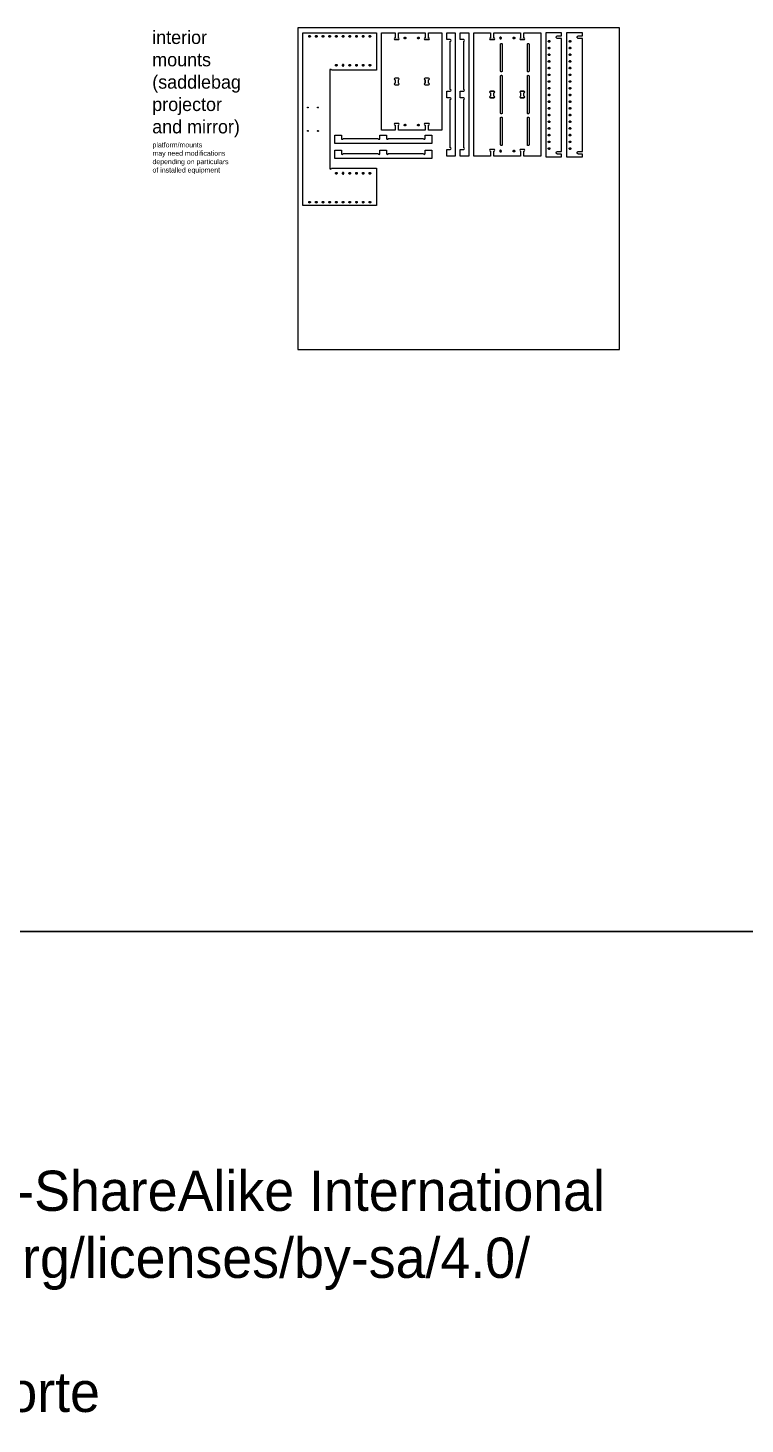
# Model space of a CAD drawing. Header units: inches. Extents: x -747 to 373, y -841 to -415.
# Drawn here: x -522.5 to -415.4, y -840.6 to -632.3 of the extents above; entities that cross this region are included whole.
import ezdxf

# ---------------------------------------------------------------- set-up
doc = ezdxf.new("R2010")
doc.units = ezdxf.units.IN
doc.header["$MEASUREMENT"] = 0
for name, color, linetype in [('T_ANNO', 6, 'Continuous'), ('T_CUT_HOLE_1_4_INCH', 3, 'Continuous'), ('T_CUT_HOLE_1_8_INCH', 1, 'Continuous'), ('T_CUT_THRU', 7, 'Continuous')]:
    doc.layers.add(name, color=color, linetype=linetype)

msp = doc.modelspace()

# ---------------------------------------------------------------- linework, layer by layer
for points in [[(-442.8, -651.56), (-442.8, -651.13), (-443.42, -651.13), (-443.47, -651.12), (-443.51, -651.1), (-443.55, -651.07), (-443.58, -651.03), (-443.6, -650.99), (-443.61, -650.94), (-443.6, -650.89), (-443.58, -650.84), (-443.55, -650.81), (-443.52, -650.78), (-443.47, -650.76), (-443.42, -650.75), (-442.8, -650.75), (-442.8, -633.87), (-443.42, -633.87), (-443.44, -633.88), (-443.48, -633.87), (-443.53, -633.84), (-443.56, -633.81), (-443.59, -633.77), (-443.61, -633.72), (-443.61, -633.67), (-443.6, -633.63), (-443.58, -633.58), (-443.54, -633.55), (-443.5, -633.52), (-443.46, -633.5), (-443.42, -633.5), (-442.8, -633.5), (-442.8, -633.06), (-445.17, -633.06), (-445.17, -651.56)], [(-439.67, -651.56), (-439.67, -651.13), (-440.3, -651.13), (-440.34, -651.12), (-440.39, -651.1), (-440.43, -651.07), (-440.46, -651.03), (-440.48, -650.99), (-440.48, -650.94), (-440.48, -650.89), (-440.46, -650.84), (-440.43, -650.81), (-440.39, -650.78), (-440.35, -650.76), (-440.3, -650.75), (-439.67, -650.75), (-439.67, -633.87), (-440.3, -633.87), (-440.31, -633.88), (-440.36, -633.87), (-440.4, -633.84), (-440.44, -633.81), (-440.47, -633.77), (-440.48, -633.72), (-440.48, -633.67), (-440.47, -633.63), (-440.45, -633.58), (-440.42, -633.55), (-440.38, -633.52), (-440.33, -633.5), (-440.3, -633.5), (-439.67, -633.5), (-439.67, -633.06), (-442.05, -633.06), (-442.05, -651.56)]]:
    msp.add_lwpolyline(points, close=True)
at = {"layer": 'T_ANNO'}
for p, q in [((-666.26, -767.12), (252.7, -767.12)), ((372.7, -767.12), (-666.26, -767.12))]:
    msp.add_line(p, q, dxfattribs=at)
msp.add_lwpolyline([(-482.17, -680.31), (-434.17, -680.31), (-434.17, -632.31), (-482.17, -632.31)], close=True, dxfattribs=at)
at = {"layer": 'T_CUT_HOLE_1_4_INCH'}
for points in [[(-480.39, -633.68), (-480.42, -633.69), (-480.45, -633.68), (-480.48, -633.67), (-480.51, -633.65), (-480.53, -633.63), (-480.54, -633.6), (-480.55, -633.56), (-480.54, -633.53), (-480.53, -633.5), (-480.51, -633.48), (-480.48, -633.46), (-480.45, -633.44), (-480.42, -633.44), (-480.39, -633.44), (-480.36, -633.46), (-480.33, -633.48), (-480.31, -633.5), (-480.3, -633.53), (-480.3, -633.56), (-480.3, -633.6), (-480.31, -633.63), (-480.33, -633.65), (-480.36, -633.67)], [(-479.33, -633.65), (-479.36, -633.67), (-479.39, -633.68), (-479.42, -633.69), (-479.45, -633.68), (-479.48, -633.67), (-479.51, -633.65), (-479.53, -633.63), (-479.54, -633.6), (-479.55, -633.56), (-479.54, -633.53), (-479.53, -633.5), (-479.51, -633.48), (-479.48, -633.46), (-479.45, -633.44), (-479.42, -633.44), (-479.39, -633.44), (-479.36, -633.46), (-479.33, -633.47), (-479.31, -633.5), (-479.3, -633.53), (-479.3, -633.56), (-479.3, -633.6), (-479.31, -633.63)], [(-478.3, -633.53), (-478.3, -633.56), (-478.3, -633.6), (-478.31, -633.63), (-478.33, -633.65), (-478.36, -633.67), (-478.39, -633.68), (-478.42, -633.69), (-478.45, -633.68), (-478.48, -633.67), (-478.51, -633.65), (-478.53, -633.63), (-478.54, -633.6), (-478.55, -633.56), (-478.54, -633.53), (-478.53, -633.5), (-478.51, -633.48), (-478.48, -633.46), (-478.45, -633.44), (-478.42, -633.44), (-478.39, -633.44), (-478.36, -633.46), (-478.33, -633.47), (-478.31, -633.5)], [(-477.3, -633.56), (-477.3, -633.6), (-477.31, -633.63), (-477.33, -633.65), (-477.36, -633.67), (-477.39, -633.68), (-477.42, -633.69), (-477.45, -633.68), (-477.48, -633.67), (-477.51, -633.65), (-477.53, -633.63), (-477.54, -633.6), (-477.55, -633.56), (-477.54, -633.53), (-477.53, -633.5), (-477.51, -633.48), (-477.48, -633.46), (-477.45, -633.44), (-477.42, -633.44), (-477.39, -633.44), (-477.36, -633.46), (-477.33, -633.48), (-477.31, -633.5), (-477.3, -633.53)], [(-476.55, -633.56), (-476.54, -633.53), (-476.53, -633.5), (-476.51, -633.48), (-476.48, -633.46), (-476.45, -633.44), (-476.42, -633.44), (-476.39, -633.44), (-476.36, -633.46), (-476.33, -633.48), (-476.31, -633.5), (-476.3, -633.53), (-476.3, -633.56), (-476.3, -633.6), (-476.31, -633.63), (-476.33, -633.65), (-476.36, -633.67), (-476.39, -633.68), (-476.42, -633.69), (-476.45, -633.68), (-476.48, -633.67), (-476.51, -633.65), (-476.53, -633.63), (-476.54, -633.6)], [(-475.45, -633.68), (-475.48, -633.67), (-475.51, -633.65), (-475.53, -633.63), (-475.54, -633.6), (-475.55, -633.56), (-475.54, -633.53), (-475.53, -633.5), (-475.51, -633.48), (-475.48, -633.46), (-475.45, -633.44), (-475.42, -633.44), (-475.39, -633.44), (-475.36, -633.46), (-475.33, -633.48), (-475.31, -633.5), (-475.3, -633.53), (-475.3, -633.56), (-475.3, -633.6), (-475.31, -633.63), (-475.33, -633.65), (-475.36, -633.67), (-475.39, -633.68), (-475.42, -633.69)], [(-474.3, -633.6), (-474.31, -633.63), (-474.33, -633.65), (-474.36, -633.67), (-474.39, -633.68), (-474.42, -633.69), (-474.45, -633.68), (-474.48, -633.67), (-474.51, -633.65), (-474.53, -633.63), (-474.54, -633.6), (-474.55, -633.56), (-474.54, -633.53), (-474.53, -633.5), (-474.51, -633.48), (-474.48, -633.46), (-474.45, -633.44), (-474.42, -633.44), (-474.39, -633.44), (-474.36, -633.46), (-474.33, -633.48), (-474.31, -633.5), (-474.3, -633.53), (-474.3, -633.56)], [(-473.42, -633.44), (-473.39, -633.44), (-473.36, -633.46), (-473.33, -633.48), (-473.31, -633.5), (-473.3, -633.53), (-473.3, -633.56), (-473.3, -633.6), (-473.31, -633.63), (-473.33, -633.65), (-473.36, -633.67), (-473.39, -633.68), (-473.42, -633.69), (-473.45, -633.68), (-473.48, -633.67), (-473.51, -633.65), (-473.53, -633.63), (-473.54, -633.6), (-473.55, -633.56), (-473.54, -633.53), (-473.53, -633.5), (-473.51, -633.48), (-473.48, -633.46), (-473.45, -633.44)], [(-472.42, -633.44), (-472.39, -633.44), (-472.36, -633.46), (-472.33, -633.48), (-472.31, -633.5), (-472.3, -633.53), (-472.3, -633.56), (-472.3, -633.6), (-472.31, -633.63), (-472.33, -633.65), (-472.36, -633.67), (-472.39, -633.68), (-472.42, -633.69), (-472.45, -633.68), (-472.48, -633.67), (-472.51, -633.65), (-472.53, -633.63), (-472.54, -633.6), (-472.55, -633.56), (-472.54, -633.53), (-472.53, -633.5), (-472.51, -633.48), (-472.48, -633.46), (-472.45, -633.44)], [(-471.33, -633.65), (-471.36, -633.67), (-471.39, -633.68), (-471.42, -633.69), (-471.45, -633.68), (-471.48, -633.67), (-471.51, -633.65), (-471.53, -633.63), (-471.54, -633.6), (-471.55, -633.56), (-471.54, -633.53), (-471.53, -633.5), (-471.51, -633.48), (-471.48, -633.46), (-471.45, -633.44), (-471.42, -633.44), (-471.39, -633.44), (-471.36, -633.46), (-471.33, -633.48), (-471.31, -633.5), (-471.3, -633.53), (-471.3, -633.56), (-471.3, -633.6), (-471.31, -633.63)], [(-466.11, -633.92), (-466.14, -633.93), (-466.17, -633.94), (-466.2, -633.93), (-466.23, -633.92), (-466.26, -633.9), (-466.28, -633.87), (-466.29, -633.84), (-466.3, -633.81), (-466.29, -633.78), (-466.28, -633.75), (-466.26, -633.72), (-466.23, -633.7), (-466.2, -633.69), (-466.17, -633.69), (-466.14, -633.69), (-466.11, -633.71), (-466.08, -633.73), (-466.06, -633.75), (-466.05, -633.78), (-466.05, -633.81), (-466.05, -633.85), (-466.06, -633.88), (-466.08, -633.9)], [(-464.14, -633.94), (-464.18, -633.94), (-464.21, -633.93), (-464.24, -633.92), (-464.26, -633.9), (-464.28, -633.87), (-464.29, -633.84), (-464.3, -633.81), (-464.29, -633.78), (-464.28, -633.75), (-464.26, -633.72), (-464.23, -633.7), (-464.2, -633.69), (-464.17, -633.69), (-464.13, -633.69), (-464.1, -633.71), (-464.08, -633.73), (-464.06, -633.76), (-464.05, -633.79), (-464.05, -633.82), (-464.05, -633.85), (-464.07, -633.88), (-464.09, -633.91), (-464.11, -633.92)], [(-451.84, -633.72), (-451.86, -633.7), (-451.9, -633.69), (-451.93, -633.69), (-451.96, -633.69), (-451.99, -633.71), (-452.01, -633.73), (-452.03, -633.76), (-452.04, -633.79), (-452.05, -633.82), (-452.04, -633.85), (-452.03, -633.88), (-452, -633.91), (-451.98, -633.93), (-451.95, -633.94), (-451.91, -633.94), (-451.88, -633.93), (-451.85, -633.92), (-451.83, -633.9), (-451.81, -633.87), (-451.8, -633.84), (-451.8, -633.81), (-451.8, -633.77), (-451.82, -633.75)], [(-449.95, -633.69), (-449.92, -633.69), (-449.89, -633.69), (-449.86, -633.71), (-449.83, -633.73), (-449.81, -633.75), (-449.8, -633.78), (-449.8, -633.81), (-449.8, -633.85), (-449.81, -633.88), (-449.83, -633.9), (-449.86, -633.92), (-449.89, -633.93), (-449.92, -633.94), (-449.95, -633.93), (-449.98, -633.92), (-450.01, -633.9), (-450.03, -633.88), (-450.04, -633.85), (-450.05, -633.81), (-450.04, -633.78), (-450.03, -633.75), (-450.01, -633.73), (-449.98, -633.71)], [(-444.79, -634.28), (-444.78, -634.25), (-444.76, -634.23), (-444.73, -634.21), (-444.7, -634.19), (-444.67, -634.19), (-444.64, -634.19), (-444.61, -634.21), (-444.58, -634.23), (-444.56, -634.25), (-444.55, -634.28), (-444.55, -634.31), (-444.55, -634.35), (-444.56, -634.38), (-444.58, -634.4), (-444.61, -634.42), (-444.64, -634.43), (-444.67, -634.44), (-444.7, -634.43), (-444.73, -634.42), (-444.76, -634.4), (-444.78, -634.38), (-444.79, -634.35), (-444.8, -634.31)], [(-444.8, -635.31), (-444.79, -635.28), (-444.78, -635.25), (-444.76, -635.23), (-444.73, -635.21), (-444.7, -635.19), (-444.67, -635.19), (-444.64, -635.19), (-444.61, -635.21), (-444.58, -635.23), (-444.56, -635.25), (-444.55, -635.28), (-444.55, -635.31), (-444.55, -635.35), (-444.56, -635.38), (-444.58, -635.4), (-444.61, -635.42), (-444.64, -635.43), (-444.67, -635.44), (-444.7, -635.43), (-444.73, -635.42), (-444.76, -635.4), (-444.78, -635.38), (-444.79, -635.35)], [(-441.67, -634.28), (-441.65, -634.25), (-441.63, -634.23), (-441.61, -634.21), (-441.58, -634.19), (-441.55, -634.19), (-441.51, -634.19), (-441.48, -634.21), (-441.46, -634.23), (-441.44, -634.25), (-441.43, -634.28), (-441.42, -634.31), (-441.43, -634.35), (-441.44, -634.38), (-441.46, -634.4), (-441.48, -634.42), (-441.51, -634.43), (-441.55, -634.44), (-441.58, -634.43), (-441.61, -634.42), (-441.63, -634.4), (-441.65, -634.38), (-441.67, -634.35), (-441.67, -634.31)], [(-441.67, -635.31), (-441.67, -635.28), (-441.65, -635.25), (-441.63, -635.23), (-441.61, -635.21), (-441.58, -635.19), (-441.55, -635.19), (-441.51, -635.19), (-441.48, -635.21), (-441.46, -635.23), (-441.44, -635.25), (-441.43, -635.28), (-441.42, -635.31), (-441.43, -635.35), (-441.44, -635.38), (-441.46, -635.4), (-441.48, -635.42), (-441.51, -635.43), (-441.55, -635.44), (-441.58, -635.43), (-441.61, -635.42), (-441.63, -635.4), (-441.65, -635.38), (-441.67, -635.35)], [(-444.55, -636.35), (-444.56, -636.38), (-444.58, -636.4), (-444.61, -636.42), (-444.64, -636.43), (-444.67, -636.44), (-444.7, -636.43), (-444.73, -636.42), (-444.76, -636.4), (-444.78, -636.38), (-444.79, -636.35), (-444.8, -636.31), (-444.79, -636.28), (-444.78, -636.25), (-444.76, -636.23), (-444.73, -636.21), (-444.7, -636.19), (-444.67, -636.19), (-444.64, -636.19), (-444.61, -636.21), (-444.58, -636.23), (-444.56, -636.25), (-444.55, -636.28), (-444.55, -636.31)], [(-444.58, -637.4), (-444.61, -637.42), (-444.64, -637.43), (-444.67, -637.44), (-444.7, -637.43), (-444.73, -637.42), (-444.76, -637.4), (-444.78, -637.38), (-444.79, -637.35), (-444.8, -637.31), (-444.79, -637.28), (-444.78, -637.25), (-444.76, -637.23), (-444.73, -637.21), (-444.7, -637.19), (-444.67, -637.19), (-444.64, -637.19), (-444.61, -637.21), (-444.58, -637.23), (-444.56, -637.25), (-444.55, -637.28), (-444.55, -637.31), (-444.55, -637.35), (-444.56, -637.38)], [(-441.43, -636.35), (-441.44, -636.38), (-441.46, -636.4), (-441.48, -636.42), (-441.51, -636.43), (-441.55, -636.44), (-441.58, -636.43), (-441.61, -636.42), (-441.63, -636.4), (-441.65, -636.38), (-441.67, -636.35), (-441.67, -636.31), (-441.67, -636.28), (-441.65, -636.25), (-441.63, -636.23), (-441.61, -636.21), (-441.58, -636.19), (-441.55, -636.19), (-441.51, -636.19), (-441.48, -636.21), (-441.46, -636.23), (-441.44, -636.25), (-441.43, -636.28), (-441.42, -636.31)], [(-441.46, -637.4), (-441.48, -637.42), (-441.51, -637.43), (-441.55, -637.44), (-441.58, -637.43), (-441.61, -637.42), (-441.63, -637.4), (-441.65, -637.38), (-441.67, -637.35), (-441.67, -637.31), (-441.67, -637.28), (-441.65, -637.25), (-441.63, -637.23), (-441.61, -637.21), (-441.58, -637.19), (-441.55, -637.19), (-441.51, -637.19), (-441.48, -637.21), (-441.46, -637.23), (-441.44, -637.25), (-441.43, -637.28), (-441.42, -637.31), (-441.43, -637.35), (-441.44, -637.38)], [(-476.41, -638), (-476.45, -638), (-476.48, -637.99), (-476.5, -637.97), (-476.53, -637.95), (-476.54, -637.92), (-476.55, -637.88), (-476.54, -637.85), (-476.53, -637.82), (-476.51, -637.79), (-476.49, -637.77), (-476.46, -637.76), (-476.43, -637.75), (-476.4, -637.75), (-476.37, -637.76), (-476.34, -637.78), (-476.32, -637.81), (-476.3, -637.84), (-476.3, -637.87), (-476.3, -637.9), (-476.31, -637.93), (-476.33, -637.96), (-476.35, -637.98), (-476.38, -637.99)], [(-475.34, -637.78), (-475.37, -637.76), (-475.4, -637.75), (-475.43, -637.75), (-475.46, -637.76), (-475.49, -637.77), (-475.51, -637.79), (-475.53, -637.82), (-475.54, -637.85), (-475.55, -637.88), (-475.54, -637.92), (-475.53, -637.95), (-475.5, -637.97), (-475.48, -637.99), (-475.45, -638), (-475.41, -638), (-475.38, -637.99), (-475.35, -637.98), (-475.33, -637.96), (-475.31, -637.93), (-475.3, -637.9), (-475.3, -637.87), (-475.3, -637.84), (-475.32, -637.81)], [(-474.31, -637.93), (-474.33, -637.96), (-474.35, -637.98), (-474.38, -637.99), (-474.41, -638), (-474.45, -638), (-474.48, -637.99), (-474.5, -637.97), (-474.53, -637.95), (-474.54, -637.92), (-474.55, -637.88), (-474.54, -637.85), (-474.53, -637.82), (-474.51, -637.79), (-474.49, -637.77), (-474.46, -637.76), (-474.43, -637.75), (-474.4, -637.75), (-474.37, -637.76), (-474.34, -637.78), (-474.32, -637.81), (-474.3, -637.84), (-474.3, -637.87), (-474.3, -637.9)], [(-473.3, -637.91), (-473.31, -637.94), (-473.33, -637.96), (-473.36, -637.98), (-473.39, -638), (-473.42, -638), (-473.45, -638), (-473.48, -637.99), (-473.51, -637.97), (-473.53, -637.94), (-473.54, -637.91), (-473.55, -637.88), (-473.54, -637.85), (-473.53, -637.82), (-473.51, -637.79), (-473.49, -637.77), (-473.46, -637.76), (-473.42, -637.75), (-473.39, -637.75), (-473.36, -637.77), (-473.33, -637.79), (-473.31, -637.81), (-473.3, -637.84), (-473.3, -637.87)], [(-472.53, -637.94), (-472.54, -637.91), (-472.55, -637.88), (-472.54, -637.85), (-472.53, -637.82), (-472.51, -637.79), (-472.49, -637.77), (-472.46, -637.76), (-472.42, -637.75), (-472.39, -637.75), (-472.36, -637.77), (-472.33, -637.79), (-472.31, -637.81), (-472.3, -637.84), (-472.3, -637.87), (-472.3, -637.91), (-472.31, -637.94), (-472.33, -637.96), (-472.36, -637.98), (-472.39, -638), (-472.42, -638), (-472.45, -638), (-472.48, -637.99), (-472.51, -637.97)], [(-471.49, -637.77), (-471.46, -637.76), (-471.42, -637.75), (-471.39, -637.75), (-471.36, -637.77), (-471.33, -637.79), (-471.31, -637.81), (-471.3, -637.84), (-471.3, -637.87), (-471.3, -637.91), (-471.31, -637.94), (-471.33, -637.96), (-471.36, -637.98), (-471.39, -638), (-471.42, -638), (-471.45, -638), (-471.48, -637.99), (-471.51, -637.97), (-471.53, -637.94), (-471.54, -637.91), (-471.55, -637.88), (-471.54, -637.85), (-471.53, -637.82), (-471.51, -637.79)], [(-444.7, -638.43), (-444.73, -638.42), (-444.76, -638.4), (-444.78, -638.38), (-444.79, -638.35), (-444.8, -638.31), (-444.79, -638.28), (-444.78, -638.25), (-444.76, -638.23), (-444.73, -638.21), (-444.7, -638.19), (-444.67, -638.19), (-444.64, -638.19), (-444.61, -638.21), (-444.58, -638.23), (-444.56, -638.25), (-444.55, -638.28), (-444.55, -638.31), (-444.55, -638.35), (-444.56, -638.38), (-444.58, -638.4), (-444.61, -638.42), (-444.64, -638.43), (-444.67, -638.44)], [(-444.56, -639.38), (-444.58, -639.4), (-444.61, -639.42), (-444.64, -639.43), (-444.67, -639.44), (-444.7, -639.43), (-444.73, -639.42), (-444.76, -639.4), (-444.78, -639.38), (-444.79, -639.35), (-444.8, -639.31), (-444.79, -639.28), (-444.78, -639.25), (-444.76, -639.23), (-444.73, -639.21), (-444.7, -639.19), (-444.67, -639.19), (-444.64, -639.19), (-444.61, -639.21), (-444.58, -639.23), (-444.56, -639.25), (-444.55, -639.28), (-444.55, -639.31), (-444.55, -639.35)], [(-441.58, -638.43), (-441.61, -638.42), (-441.63, -638.4), (-441.65, -638.38), (-441.67, -638.35), (-441.67, -638.31), (-441.67, -638.28), (-441.65, -638.25), (-441.63, -638.23), (-441.61, -638.21), (-441.58, -638.19), (-441.55, -638.19), (-441.51, -638.19), (-441.48, -638.21), (-441.46, -638.23), (-441.44, -638.25), (-441.43, -638.28), (-441.42, -638.31), (-441.43, -638.35), (-441.44, -638.38), (-441.46, -638.4), (-441.48, -638.42), (-441.51, -638.43), (-441.55, -638.44)], [(-441.44, -639.38), (-441.46, -639.4), (-441.48, -639.42), (-441.51, -639.43), (-441.55, -639.44), (-441.58, -639.43), (-441.61, -639.42), (-441.63, -639.4), (-441.65, -639.38), (-441.67, -639.35), (-441.67, -639.31), (-441.67, -639.28), (-441.65, -639.25), (-441.63, -639.23), (-441.61, -639.21), (-441.58, -639.19), (-441.55, -639.19), (-441.51, -639.19), (-441.48, -639.21), (-441.46, -639.23), (-441.44, -639.25), (-441.43, -639.28), (-441.42, -639.31), (-441.43, -639.35)], [(-444.67, -640.19), (-444.64, -640.19), (-444.61, -640.21), (-444.58, -640.23), (-444.56, -640.25), (-444.55, -640.28), (-444.55, -640.31), (-444.55, -640.35), (-444.56, -640.38), (-444.58, -640.4), (-444.61, -640.42), (-444.64, -640.43), (-444.67, -640.44), (-444.7, -640.43), (-444.73, -640.42), (-444.76, -640.4), (-444.78, -640.38), (-444.79, -640.35), (-444.8, -640.31), (-444.79, -640.28), (-444.78, -640.25), (-444.76, -640.23), (-444.73, -640.21), (-444.7, -640.19)], [(-444.67, -641.19), (-444.64, -641.19), (-444.61, -641.21), (-444.58, -641.23), (-444.56, -641.25), (-444.55, -641.28), (-444.55, -641.31), (-444.55, -641.35), (-444.56, -641.38), (-444.58, -641.4), (-444.61, -641.42), (-444.64, -641.43), (-444.67, -641.44), (-444.7, -641.43), (-444.73, -641.42), (-444.76, -641.4), (-444.78, -641.38), (-444.79, -641.35), (-444.8, -641.31), (-444.79, -641.28), (-444.78, -641.25), (-444.76, -641.23), (-444.73, -641.21), (-444.7, -641.19)], [(-441.55, -640.19), (-441.51, -640.19), (-441.48, -640.21), (-441.46, -640.23), (-441.44, -640.25), (-441.43, -640.28), (-441.42, -640.31), (-441.43, -640.35), (-441.44, -640.38), (-441.46, -640.4), (-441.48, -640.42), (-441.51, -640.43), (-441.55, -640.44), (-441.58, -640.43), (-441.61, -640.42), (-441.63, -640.4), (-441.65, -640.38), (-441.67, -640.35), (-441.67, -640.31), (-441.67, -640.28), (-441.65, -640.25), (-441.63, -640.23), (-441.61, -640.21), (-441.58, -640.19)], [(-441.55, -641.19), (-441.51, -641.19), (-441.48, -641.21), (-441.46, -641.23), (-441.44, -641.25), (-441.43, -641.28), (-441.42, -641.31), (-441.43, -641.35), (-441.44, -641.38), (-441.46, -641.4), (-441.48, -641.42), (-441.51, -641.43), (-441.55, -641.44), (-441.58, -641.43), (-441.61, -641.42), (-441.63, -641.4), (-441.65, -641.38), (-441.67, -641.35), (-441.67, -641.31), (-441.67, -641.28), (-441.65, -641.25), (-441.63, -641.23), (-441.61, -641.21), (-441.58, -641.19)], [(-444.76, -642.4), (-444.78, -642.38), (-444.79, -642.35), (-444.8, -642.31), (-444.79, -642.28), (-444.78, -642.25), (-444.76, -642.23), (-444.73, -642.21), (-444.7, -642.19), (-444.67, -642.19), (-444.64, -642.19), (-444.61, -642.21), (-444.58, -642.23), (-444.56, -642.25), (-444.55, -642.28), (-444.55, -642.31), (-444.55, -642.35), (-444.56, -642.38), (-444.58, -642.4), (-444.61, -642.42), (-444.64, -642.43), (-444.67, -642.44), (-444.7, -642.43), (-444.73, -642.42)], [(-444.55, -643.28), (-444.55, -643.31), (-444.55, -643.35), (-444.56, -643.38), (-444.58, -643.4), (-444.61, -643.42), (-444.64, -643.43), (-444.67, -643.44), (-444.7, -643.43), (-444.73, -643.42), (-444.76, -643.4), (-444.78, -643.38), (-444.79, -643.35), (-444.8, -643.31), (-444.79, -643.28), (-444.78, -643.25), (-444.76, -643.23), (-444.73, -643.21), (-444.7, -643.19), (-444.67, -643.19), (-444.64, -643.19), (-444.61, -643.21), (-444.58, -643.23), (-444.56, -643.25)], [(-441.63, -642.4), (-441.65, -642.38), (-441.67, -642.35), (-441.67, -642.31), (-441.67, -642.28), (-441.65, -642.25), (-441.63, -642.23), (-441.61, -642.21), (-441.58, -642.19), (-441.55, -642.19), (-441.51, -642.19), (-441.48, -642.21), (-441.46, -642.23), (-441.44, -642.25), (-441.43, -642.28), (-441.42, -642.31), (-441.43, -642.35), (-441.44, -642.38), (-441.46, -642.4), (-441.48, -642.42), (-441.51, -642.43), (-441.55, -642.44), (-441.58, -642.43), (-441.61, -642.42)], [(-441.43, -643.28), (-441.42, -643.31), (-441.43, -643.35), (-441.44, -643.38), (-441.46, -643.4), (-441.48, -643.42), (-441.51, -643.43), (-441.55, -643.44), (-441.58, -643.43), (-441.61, -643.42), (-441.63, -643.4), (-441.65, -643.38), (-441.67, -643.35), (-441.67, -643.31), (-441.67, -643.28), (-441.65, -643.25), (-441.63, -643.23), (-441.61, -643.21), (-441.58, -643.19), (-441.55, -643.19), (-441.51, -643.19), (-441.48, -643.21), (-441.46, -643.23), (-441.44, -643.25)], [(-444.56, -644.38), (-444.58, -644.4), (-444.61, -644.42), (-444.64, -644.43), (-444.67, -644.44), (-444.7, -644.43), (-444.73, -644.42), (-444.76, -644.4), (-444.78, -644.38), (-444.79, -644.35), (-444.8, -644.31), (-444.79, -644.28), (-444.78, -644.25), (-444.76, -644.23), (-444.73, -644.21), (-444.7, -644.19), (-444.67, -644.19), (-444.64, -644.19), (-444.61, -644.21), (-444.58, -644.23), (-444.56, -644.25), (-444.55, -644.28), (-444.55, -644.31), (-444.55, -644.35)], [(-444.61, -645.21), (-444.58, -645.23), (-444.56, -645.25), (-444.55, -645.28), (-444.55, -645.31), (-444.55, -645.35), (-444.56, -645.38), (-444.58, -645.4), (-444.61, -645.42), (-444.64, -645.43), (-444.67, -645.44), (-444.7, -645.43), (-444.73, -645.42), (-444.76, -645.4), (-444.78, -645.38), (-444.79, -645.35), (-444.8, -645.31), (-444.79, -645.28), (-444.78, -645.25), (-444.76, -645.23), (-444.73, -645.21), (-444.7, -645.19), (-444.67, -645.19), (-444.64, -645.19)], [(-441.44, -644.38), (-441.46, -644.4), (-441.48, -644.42), (-441.51, -644.43), (-441.55, -644.44), (-441.58, -644.43), (-441.61, -644.42), (-441.63, -644.4), (-441.65, -644.38), (-441.67, -644.35), (-441.67, -644.31), (-441.67, -644.28), (-441.65, -644.25), (-441.63, -644.23), (-441.61, -644.21), (-441.58, -644.19), (-441.55, -644.19), (-441.51, -644.19), (-441.48, -644.21), (-441.46, -644.23), (-441.44, -644.25), (-441.43, -644.28), (-441.42, -644.31), (-441.43, -644.35)], [(-441.48, -645.21), (-441.46, -645.23), (-441.44, -645.25), (-441.43, -645.28), (-441.42, -645.31), (-441.43, -645.35), (-441.44, -645.38), (-441.46, -645.4), (-441.48, -645.42), (-441.51, -645.43), (-441.55, -645.44), (-441.58, -645.43), (-441.61, -645.42), (-441.63, -645.4), (-441.65, -645.38), (-441.67, -645.35), (-441.67, -645.31), (-441.67, -645.28), (-441.65, -645.25), (-441.63, -645.23), (-441.61, -645.21), (-441.58, -645.19), (-441.55, -645.19), (-441.51, -645.19)], [(-466.13, -646.93), (-466.16, -646.94), (-466.19, -646.94), (-466.22, -646.93), (-466.25, -646.91), (-466.27, -646.89), (-466.29, -646.86), (-466.3, -646.82), (-466.29, -646.79), (-466.28, -646.76), (-466.27, -646.73), (-466.24, -646.71), (-466.21, -646.7), (-466.18, -646.69), (-466.15, -646.69), (-466.12, -646.7), (-466.09, -646.72), (-466.07, -646.74), (-466.05, -646.77), (-466.05, -646.8), (-466.05, -646.84), (-466.06, -646.87), (-466.08, -646.89), (-466.1, -646.92)], [(-464.1, -646.92), (-464.13, -646.93), (-464.16, -646.94), (-464.19, -646.94), (-464.22, -646.93), (-464.25, -646.91), (-464.27, -646.89), (-464.29, -646.86), (-464.3, -646.83), (-464.29, -646.79), (-464.29, -646.76), (-464.27, -646.73), (-464.24, -646.71), (-464.22, -646.7), (-464.18, -646.69), (-464.15, -646.69), (-464.12, -646.7), (-464.09, -646.72), (-464.07, -646.74), (-464.05, -646.77), (-464.05, -646.8), (-464.05, -646.83), (-464.06, -646.86), (-464.07, -646.89)], [(-444.7, -646.43), (-444.73, -646.42), (-444.76, -646.4), (-444.78, -646.38), (-444.79, -646.35), (-444.8, -646.31), (-444.79, -646.28), (-444.78, -646.25), (-444.76, -646.23), (-444.73, -646.21), (-444.7, -646.19), (-444.67, -646.19), (-444.64, -646.19), (-444.61, -646.21), (-444.58, -646.23), (-444.56, -646.25), (-444.55, -646.28), (-444.55, -646.31), (-444.55, -646.35), (-444.56, -646.38), (-444.58, -646.4), (-444.61, -646.42), (-444.64, -646.43), (-444.67, -646.44)], [(-444.61, -647.21), (-444.58, -647.23), (-444.56, -647.25), (-444.55, -647.28), (-444.55, -647.31), (-444.55, -647.35), (-444.56, -647.38), (-444.58, -647.4), (-444.61, -647.42), (-444.64, -647.43), (-444.67, -647.44), (-444.7, -647.43), (-444.73, -647.42), (-444.76, -647.4), (-444.78, -647.38), (-444.79, -647.35), (-444.8, -647.31), (-444.79, -647.28), (-444.78, -647.25), (-444.76, -647.23), (-444.73, -647.21), (-444.7, -647.19), (-444.67, -647.19), (-444.64, -647.19)], [(-441.58, -646.43), (-441.61, -646.42), (-441.63, -646.4), (-441.65, -646.38), (-441.67, -646.35), (-441.67, -646.31), (-441.67, -646.28), (-441.65, -646.25), (-441.63, -646.23), (-441.61, -646.21), (-441.58, -646.19), (-441.55, -646.19), (-441.51, -646.19), (-441.48, -646.21), (-441.46, -646.23), (-441.44, -646.25), (-441.43, -646.28), (-441.42, -646.31), (-441.43, -646.35), (-441.44, -646.38), (-441.46, -646.4), (-441.48, -646.42), (-441.51, -646.43), (-441.55, -646.44)], [(-441.48, -647.21), (-441.46, -647.23), (-441.44, -647.25), (-441.43, -647.28), (-441.42, -647.31), (-441.43, -647.35), (-441.44, -647.38), (-441.46, -647.4), (-441.48, -647.42), (-441.51, -647.43), (-441.55, -647.44), (-441.58, -647.43), (-441.61, -647.42), (-441.63, -647.4), (-441.65, -647.38), (-441.67, -647.35), (-441.67, -647.31), (-441.67, -647.28), (-441.65, -647.25), (-441.63, -647.23), (-441.61, -647.21), (-441.58, -647.19), (-441.55, -647.19), (-441.51, -647.19)], [(-444.56, -648.25), (-444.55, -648.28), (-444.55, -648.31), (-444.55, -648.35), (-444.56, -648.38), (-444.58, -648.4), (-444.61, -648.42), (-444.64, -648.43), (-444.67, -648.44), (-444.7, -648.43), (-444.73, -648.42), (-444.76, -648.4), (-444.78, -648.38), (-444.79, -648.35), (-444.8, -648.31), (-444.79, -648.28), (-444.78, -648.25), (-444.76, -648.23), (-444.73, -648.21), (-444.7, -648.19), (-444.67, -648.19), (-444.64, -648.19), (-444.61, -648.21), (-444.58, -648.23)], [(-444.73, -649.21), (-444.7, -649.19), (-444.67, -649.19), (-444.64, -649.19), (-444.61, -649.21), (-444.58, -649.23), (-444.56, -649.25), (-444.55, -649.28), (-444.55, -649.31), (-444.55, -649.35), (-444.56, -649.38), (-444.58, -649.4), (-444.61, -649.42), (-444.64, -649.43), (-444.67, -649.44), (-444.7, -649.43), (-444.73, -649.42), (-444.76, -649.4), (-444.78, -649.38), (-444.79, -649.35), (-444.8, -649.31), (-444.79, -649.28), (-444.78, -649.25), (-444.76, -649.23)], [(-441.44, -648.25), (-441.43, -648.28), (-441.42, -648.31), (-441.43, -648.35), (-441.44, -648.38), (-441.46, -648.4), (-441.48, -648.42), (-441.51, -648.43), (-441.55, -648.44), (-441.58, -648.43), (-441.61, -648.42), (-441.63, -648.4), (-441.65, -648.38), (-441.67, -648.35), (-441.67, -648.31), (-441.67, -648.28), (-441.65, -648.25), (-441.63, -648.23), (-441.61, -648.21), (-441.58, -648.19), (-441.55, -648.19), (-441.51, -648.19), (-441.48, -648.21), (-441.46, -648.23)], [(-441.61, -649.21), (-441.58, -649.19), (-441.55, -649.19), (-441.51, -649.19), (-441.48, -649.21), (-441.46, -649.23), (-441.44, -649.25), (-441.43, -649.28), (-441.42, -649.31), (-441.43, -649.35), (-441.44, -649.38), (-441.46, -649.4), (-441.48, -649.42), (-441.51, -649.43), (-441.55, -649.44), (-441.58, -649.43), (-441.61, -649.42), (-441.63, -649.4), (-441.65, -649.38), (-441.67, -649.35), (-441.67, -649.31), (-441.67, -649.28), (-441.65, -649.25), (-441.63, -649.23)], [(-451.85, -650.59), (-451.88, -650.57), (-451.91, -650.56), (-451.94, -650.57), (-451.98, -650.58), (-452, -650.59), (-452.02, -650.62), (-452.04, -650.65), (-452.05, -650.68), (-452.04, -650.71), (-452.03, -650.74), (-452.02, -650.77), (-451.99, -650.79), (-451.96, -650.81), (-451.93, -650.81), (-451.9, -650.81), (-451.87, -650.8), (-451.84, -650.78), (-451.82, -650.76), (-451.8, -650.73), (-451.8, -650.7), (-451.8, -650.67), (-451.81, -650.63), (-451.83, -650.61)], [(-450.01, -650.6), (-449.98, -650.58), (-449.95, -650.57), (-449.92, -650.56), (-449.89, -650.57), (-449.86, -650.58), (-449.83, -650.6), (-449.81, -650.63), (-449.8, -650.66), (-449.8, -650.69), (-449.8, -650.72), (-449.81, -650.75), (-449.83, -650.78), (-449.86, -650.8), (-449.89, -650.81), (-449.92, -650.81), (-449.95, -650.81), (-449.98, -650.8), (-450.01, -650.78), (-450.03, -650.75), (-450.04, -650.72), (-450.05, -650.69), (-450.04, -650.66), (-450.03, -650.63)], [(-444.61, -650.21), (-444.58, -650.23), (-444.56, -650.25), (-444.55, -650.28), (-444.55, -650.31), (-444.55, -650.35), (-444.56, -650.38), (-444.58, -650.4), (-444.61, -650.42), (-444.64, -650.43), (-444.67, -650.44), (-444.7, -650.43), (-444.73, -650.42), (-444.76, -650.4), (-444.78, -650.38), (-444.79, -650.35), (-444.8, -650.31), (-444.79, -650.28), (-444.78, -650.25), (-444.76, -650.23), (-444.73, -650.21), (-444.7, -650.19), (-444.67, -650.19), (-444.64, -650.19)], [(-441.48, -650.21), (-441.46, -650.23), (-441.44, -650.25), (-441.43, -650.28), (-441.42, -650.31), (-441.43, -650.35), (-441.44, -650.38), (-441.46, -650.4), (-441.48, -650.42), (-441.51, -650.43), (-441.55, -650.44), (-441.58, -650.43), (-441.61, -650.42), (-441.63, -650.4), (-441.65, -650.38), (-441.67, -650.35), (-441.67, -650.31), (-441.67, -650.28), (-441.65, -650.25), (-441.63, -650.23), (-441.61, -650.21), (-441.58, -650.19), (-441.55, -650.19), (-441.51, -650.19)], [(-476.32, -653.93), (-476.3, -653.96), (-476.3, -653.99), (-476.3, -654.02), (-476.31, -654.05), (-476.33, -654.08), (-476.35, -654.1), (-476.38, -654.12), (-476.41, -654.13), (-476.44, -654.12), (-476.47, -654.11), (-476.5, -654.1), (-476.52, -654.07), (-476.54, -654.04), (-476.55, -654.01), (-476.54, -653.98), (-476.53, -653.95), (-476.52, -653.92), (-476.49, -653.9), (-476.46, -653.88), (-476.43, -653.88), (-476.4, -653.88), (-476.37, -653.89), (-476.34, -653.91)], [(-475.34, -653.91), (-475.37, -653.89), (-475.4, -653.88), (-475.43, -653.88), (-475.46, -653.88), (-475.49, -653.9), (-475.52, -653.92), (-475.53, -653.95), (-475.54, -653.98), (-475.55, -654.01), (-475.54, -654.04), (-475.52, -654.07), (-475.5, -654.1), (-475.47, -654.11), (-475.44, -654.12), (-475.41, -654.13), (-475.38, -654.12), (-475.35, -654.1), (-475.33, -654.08), (-475.31, -654.05), (-475.3, -654.02), (-475.3, -653.99), (-475.3, -653.96), (-475.32, -653.93)], [(-474.34, -653.91), (-474.32, -653.93), (-474.3, -653.96), (-474.3, -653.99), (-474.3, -654.02), (-474.31, -654.05), (-474.33, -654.08), (-474.35, -654.1), (-474.38, -654.12), (-474.41, -654.13), (-474.44, -654.12), (-474.47, -654.11), (-474.5, -654.1), (-474.52, -654.07), (-474.54, -654.04), (-474.55, -654.01), (-474.54, -653.98), (-474.53, -653.95), (-474.52, -653.92), (-474.49, -653.9), (-474.46, -653.88), (-474.43, -653.88), (-474.4, -653.88), (-474.37, -653.89)], [(-473.53, -654.07), (-473.54, -654.04), (-473.55, -654), (-473.54, -653.97), (-473.53, -653.94), (-473.51, -653.91), (-473.49, -653.89), (-473.46, -653.88), (-473.42, -653.88), (-473.39, -653.88), (-473.36, -653.89), (-473.33, -653.91), (-473.31, -653.94), (-473.3, -653.97), (-473.3, -654), (-473.3, -654.03), (-473.31, -654.06), (-473.33, -654.09), (-473.36, -654.11), (-473.39, -654.12), (-473.42, -654.13), (-473.45, -654.12), (-473.48, -654.11), (-473.51, -654.09)], [(-472.36, -654.11), (-472.39, -654.12), (-472.42, -654.13), (-472.45, -654.12), (-472.48, -654.11), (-472.51, -654.09), (-472.53, -654.07), (-472.54, -654.04), (-472.55, -654), (-472.54, -653.97), (-472.53, -653.94), (-472.51, -653.91), (-472.49, -653.89), (-472.46, -653.88), (-472.42, -653.88), (-472.39, -653.88), (-472.36, -653.89), (-472.33, -653.91), (-472.31, -653.94), (-472.3, -653.97), (-472.3, -654), (-472.3, -654.03), (-472.31, -654.06), (-472.33, -654.09)], [(-471.48, -654.11), (-471.51, -654.09), (-471.53, -654.07), (-471.54, -654.04), (-471.55, -654), (-471.54, -653.97), (-471.53, -653.94), (-471.51, -653.91), (-471.49, -653.89), (-471.46, -653.88), (-471.42, -653.88), (-471.39, -653.88), (-471.36, -653.89), (-471.33, -653.91), (-471.31, -653.94), (-471.3, -653.97), (-471.3, -654), (-471.3, -654.03), (-471.31, -654.06), (-471.33, -654.09), (-471.36, -654.11), (-471.39, -654.12), (-471.42, -654.13), (-471.45, -654.12)], [(-480.53, -658.25), (-480.51, -658.23), (-480.48, -658.21), (-480.45, -658.19), (-480.42, -658.19), (-480.39, -658.19), (-480.36, -658.21), (-480.33, -658.23), (-480.31, -658.25), (-480.3, -658.28), (-480.3, -658.31), (-480.3, -658.35), (-480.31, -658.38), (-480.33, -658.4), (-480.36, -658.42), (-480.39, -658.43), (-480.42, -658.44), (-480.45, -658.43), (-480.48, -658.42), (-480.51, -658.4), (-480.53, -658.38), (-480.54, -658.35), (-480.55, -658.31), (-480.54, -658.28)], [(-479.48, -658.21), (-479.45, -658.19), (-479.42, -658.19), (-479.39, -658.19), (-479.36, -658.2), (-479.33, -658.22), (-479.31, -658.25), (-479.3, -658.28), (-479.3, -658.31), (-479.3, -658.35), (-479.31, -658.38), (-479.33, -658.4), (-479.36, -658.42), (-479.39, -658.43), (-479.42, -658.44), (-479.45, -658.43), (-479.48, -658.42), (-479.51, -658.4), (-479.53, -658.38), (-479.54, -658.35), (-479.55, -658.31), (-479.54, -658.28), (-479.53, -658.25), (-479.51, -658.23)], [(-478.45, -658.43), (-478.48, -658.42), (-478.51, -658.4), (-478.53, -658.38), (-478.54, -658.35), (-478.55, -658.31), (-478.54, -658.28), (-478.53, -658.25), (-478.51, -658.23), (-478.48, -658.21), (-478.45, -658.19), (-478.42, -658.19), (-478.39, -658.19), (-478.36, -658.2), (-478.33, -658.22), (-478.31, -658.25), (-478.3, -658.28), (-478.3, -658.31), (-478.3, -658.35), (-478.31, -658.38), (-478.33, -658.4), (-478.36, -658.42), (-478.39, -658.43), (-478.42, -658.44)], [(-477.3, -658.35), (-477.31, -658.38), (-477.33, -658.4), (-477.36, -658.42), (-477.39, -658.43), (-477.42, -658.44), (-477.45, -658.43), (-477.48, -658.42), (-477.51, -658.4), (-477.53, -658.38), (-477.54, -658.35), (-477.55, -658.31), (-477.54, -658.28), (-477.53, -658.25), (-477.51, -658.23), (-477.48, -658.21), (-477.45, -658.19), (-477.42, -658.19), (-477.39, -658.19), (-477.36, -658.21), (-477.33, -658.23), (-477.31, -658.25), (-477.3, -658.28), (-477.3, -658.31)], [(-476.55, -658.31), (-476.54, -658.28), (-476.53, -658.25), (-476.51, -658.23), (-476.48, -658.21), (-476.45, -658.19), (-476.42, -658.19), (-476.39, -658.19), (-476.36, -658.21), (-476.33, -658.23), (-476.31, -658.25), (-476.3, -658.28), (-476.3, -658.31), (-476.3, -658.35), (-476.31, -658.38), (-476.33, -658.4), (-476.36, -658.42), (-476.39, -658.43), (-476.42, -658.44), (-476.45, -658.43), (-476.48, -658.42), (-476.51, -658.4), (-476.53, -658.38), (-476.54, -658.35)], [(-475.36, -658.42), (-475.39, -658.43), (-475.42, -658.44), (-475.45, -658.43), (-475.48, -658.42), (-475.51, -658.4), (-475.53, -658.38), (-475.54, -658.35), (-475.55, -658.31), (-475.54, -658.28), (-475.53, -658.25), (-475.51, -658.23), (-475.48, -658.21), (-475.45, -658.19), (-475.42, -658.19), (-475.39, -658.19), (-475.36, -658.21), (-475.33, -658.23), (-475.31, -658.25), (-475.3, -658.28), (-475.3, -658.31), (-475.3, -658.35), (-475.31, -658.38), (-475.33, -658.4)], [(-474.51, -658.4), (-474.53, -658.38), (-474.54, -658.35), (-474.55, -658.31), (-474.54, -658.28), (-474.53, -658.25), (-474.51, -658.23), (-474.48, -658.21), (-474.45, -658.19), (-474.42, -658.19), (-474.39, -658.19), (-474.36, -658.21), (-474.33, -658.23), (-474.31, -658.25), (-474.3, -658.28), (-474.3, -658.31), (-474.3, -658.35), (-474.31, -658.38), (-474.33, -658.4), (-474.36, -658.42), (-474.39, -658.43), (-474.42, -658.44), (-474.45, -658.43), (-474.48, -658.42)], [(-473.3, -658.31), (-473.3, -658.35), (-473.31, -658.38), (-473.33, -658.4), (-473.36, -658.42), (-473.39, -658.43), (-473.42, -658.44), (-473.45, -658.43), (-473.48, -658.42), (-473.51, -658.4), (-473.53, -658.38), (-473.54, -658.35), (-473.55, -658.31), (-473.54, -658.28), (-473.53, -658.25), (-473.51, -658.23), (-473.48, -658.21), (-473.45, -658.19), (-473.42, -658.19), (-473.39, -658.19), (-473.36, -658.21), (-473.33, -658.23), (-473.31, -658.25), (-473.3, -658.28)], [(-472.48, -658.42), (-472.51, -658.4), (-472.53, -658.38), (-472.54, -658.35), (-472.55, -658.31), (-472.54, -658.28), (-472.53, -658.25), (-472.51, -658.23), (-472.48, -658.21), (-472.45, -658.19), (-472.42, -658.19), (-472.39, -658.19), (-472.36, -658.21), (-472.33, -658.23), (-472.31, -658.25), (-472.3, -658.28), (-472.3, -658.31), (-472.3, -658.35), (-472.31, -658.38), (-472.33, -658.4), (-472.36, -658.42), (-472.39, -658.43), (-472.42, -658.44), (-472.45, -658.43)], [(-471.42, -658.19), (-471.39, -658.19), (-471.36, -658.21), (-471.33, -658.23), (-471.31, -658.25), (-471.3, -658.28), (-471.3, -658.31), (-471.3, -658.35), (-471.31, -658.38), (-471.33, -658.4), (-471.36, -658.42), (-471.39, -658.43), (-471.42, -658.44), (-471.45, -658.43), (-471.48, -658.42), (-471.51, -658.4), (-471.53, -658.38), (-471.54, -658.35), (-471.55, -658.31), (-471.54, -658.28), (-471.53, -658.25), (-471.51, -658.23), (-471.48, -658.21), (-471.45, -658.19)]]:
    msp.add_lwpolyline(points, close=True, dxfattribs=at)
at = {"layer": 'T_CUT_HOLE_1_8_INCH'}
for points in [[(-480.64, -644.24), (-480.65, -644.25), (-480.67, -644.25), (-480.68, -644.25), (-480.7, -644.24), (-480.71, -644.24), (-480.72, -644.22), (-480.73, -644.21), (-480.73, -644.19), (-480.73, -644.18), (-480.73, -644.16), (-480.72, -644.15), (-480.71, -644.14), (-480.69, -644.13), (-480.67, -644.13), (-480.66, -644.13), (-480.64, -644.13), (-480.63, -644.14), (-480.62, -644.15), (-480.61, -644.17), (-480.61, -644.18), (-480.61, -644.2), (-480.62, -644.22), (-480.62, -644.23)], [(-479.19, -644.25), (-479.2, -644.24), (-479.22, -644.23), (-479.23, -644.22), (-479.23, -644.2), (-479.23, -644.19), (-479.23, -644.17), (-479.23, -644.16), (-479.22, -644.14), (-479.2, -644.13), (-479.19, -644.13), (-479.17, -644.13), (-479.16, -644.13), (-479.14, -644.13), (-479.13, -644.14), (-479.12, -644.16), (-479.11, -644.17), (-479.11, -644.19), (-479.11, -644.2), (-479.12, -644.22), (-479.13, -644.23), (-479.14, -644.24), (-479.16, -644.25), (-479.17, -644.25)], [(-480.69, -647.75), (-480.7, -647.74), (-480.72, -647.73), (-480.73, -647.72), (-480.73, -647.7), (-480.73, -647.69), (-480.73, -647.67), (-480.73, -647.66), (-480.72, -647.64), (-480.7, -647.63), (-480.69, -647.63), (-480.67, -647.63), (-480.66, -647.63), (-480.64, -647.63), (-480.63, -647.64), (-480.62, -647.66), (-480.61, -647.67), (-480.61, -647.69), (-480.61, -647.7), (-480.62, -647.72), (-480.63, -647.73), (-480.64, -647.74), (-480.66, -647.75), (-480.67, -647.75)], [(-479.21, -647.64), (-479.19, -647.63), (-479.18, -647.63), (-479.16, -647.63), (-479.15, -647.63), (-479.13, -647.64), (-479.12, -647.65), (-479.11, -647.67), (-479.11, -647.68), (-479.11, -647.7), (-479.11, -647.71), (-479.12, -647.73), (-479.14, -647.74), (-479.15, -647.75), (-479.17, -647.75), (-479.18, -647.75), (-479.2, -647.75), (-479.21, -647.74), (-479.22, -647.72), (-479.23, -647.71), (-479.23, -647.69), (-479.23, -647.68), (-479.23, -647.66), (-479.22, -647.65)]]:
    msp.add_lwpolyline(points, close=True, dxfattribs=at)
at = {"layer": 'T_CUT_THRU'}
for p, q in [((-463.17, -640.56), (-463.17, -640.06)), ((-462.67, -640.56), (-462.67, -640.06))]:
    msp.add_line(p, q, dxfattribs=at)
for points in [[(-477.42, -653.25, 1), (-477.17, -653.25), (-470.42, -653.25), (-470.42, -658.81), (-481.42, -658.81), (-481.42, -633.06), (-470.42, -633.06), (-470.42, -638.63), (-477.17, -638.63, 1), (-477.42, -638.63)], [(-469.67, -647.56), (-469.67, -633.06), (-467.67, -633.06), (-467.67, -633.81, 1), (-467.67, -634.06), (-467.17, -634.06, 1), (-467.17, -633.81), (-467.17, -633.06), (-463.17, -633.06), (-463.17, -633.81, 1), (-463.17, -634.06), (-462.67, -634.06, 1), (-462.67, -633.81), (-462.67, -633.06), (-460.67, -633.06), (-460.67, -647.56), (-462.67, -647.56), (-462.67, -646.81, 1), (-462.67, -646.56), (-463.17, -646.56, 1), (-463.17, -646.81), (-463.17, -647.56), (-467.17, -647.56), (-467.17, -646.81, 1), (-467.17, -646.56), (-467.67, -646.56, 1), (-467.67, -646.81), (-467.67, -647.56)], [(-459.42, -650.19), (-459.42, -643, 1), (-459.42, -642.75), (-459.92, -642.75), (-459.92, -641.75), (-459.42, -641.75, 1), (-459.42, -641.5), (-459.42, -634.31, 1), (-459.42, -634.06), (-459.92, -634.06), (-459.92, -633.06), (-458.67, -633.06), (-458.67, -651.44), (-459.92, -651.44), (-459.92, -650.44), (-459.42, -650.44, 1)], [(-457.42, -650.19), (-457.42, -643, 1), (-457.42, -642.75), (-457.92, -642.75), (-457.92, -641.75), (-457.42, -641.75, 1), (-457.42, -641.5), (-457.42, -634.31, 1), (-457.42, -634.06), (-457.92, -634.06), (-457.92, -633.06), (-456.67, -633.06), (-456.67, -651.44), (-457.92, -651.44), (-457.92, -650.44), (-457.42, -650.44, 1)], [(-467.67, -640.06), (-467.67, -640.56, 1), (-467.67, -640.81), (-467.17, -640.81, 1), (-467.17, -640.56), (-467.17, -640.06, 1), (-467.17, -639.81), (-467.67, -639.81, 1)], [(-463.17, -640.06), (-463.17, -640.56, 1), (-463.17, -640.81), (-462.67, -640.81, 1), (-462.67, -640.56), (-462.67, -640.06, 1), (-462.67, -639.81), (-463.17, -639.81, 1)], [(-468.67, -648.81), (-463.42, -648.81, 1), (-463.17, -648.81), (-463.17, -648.31), (-462.17, -648.31), (-462.17, -649.56), (-476.67, -649.56), (-476.67, -648.31), (-475.67, -648.31), (-475.67, -648.81, 1), (-475.42, -648.81), (-470.17, -648.81, 1), (-469.92, -648.81), (-469.92, -648.31), (-468.92, -648.31), (-468.92, -648.81, 1)], [(-468.67, -651.06), (-463.42, -651.06, 1), (-463.17, -651.06), (-463.17, -650.56), (-462.17, -650.56), (-462.17, -651.81), (-476.67, -651.81), (-476.67, -650.56), (-475.67, -650.56), (-475.67, -651.06, 1), (-475.42, -651.06), (-470.17, -651.06, 1), (-469.92, -651.06), (-469.92, -650.56), (-468.92, -650.56), (-468.92, -651.06, 1)]]:
    msp.add_lwpolyline(points, format="xyb", close=True, dxfattribs=at)
for points in [[(-448.42, -634.06), (-448.92, -634.06), (-448.42, -634.06, 1), (-448.42, -633.81), (-448.42, -633.06), (-445.92, -633.06), (-445.92, -651.44), (-448.42, -651.44), (-448.42, -650.69, 1), (-448.42, -650.44), (-448.92, -650.44), (-448.92, -650.44, 1), (-448.92, -650.69), (-448.92, -651.44), (-452.92, -651.44), (-452.92, -650.69, 1), (-452.92, -650.44), (-452.92, -650.44), (-453.42, -650.44, 1), (-453.42, -650.69), (-453.42, -651.44), (-455.92, -651.44), (-455.92, -633.06), (-453.42, -633.06), (-453.42, -633.81, 1), (-453.42, -634.06), (-452.92, -634.06, 1), (-452.92, -633.81), (-452.92, -633.06), (-448.92, -633.06), (-448.92, -633.81, 1), (-448.92, -634.06)], [(-453.42, -642.75), (-452.92, -642.75), (-453.42, -642.75), (-452.92, -642.75, 1), (-452.92, -642.5), (-452.92, -642, 1), (-452.92, -641.75), (-453.42, -641.75), (-452.92, -641.75), (-453.42, -641.75, 1), (-453.42, -642), (-453.42, -642.5, 1), (-453.42, -642.75), (-452.92, -642.75)], [(-448.92, -642.75), (-448.42, -642.75, 1), (-448.42, -642.5), (-448.42, -642, 1), (-448.42, -641.75), (-448.92, -641.75), (-448.42, -641.75), (-448.92, -641.75, 1), (-448.92, -642), (-448.92, -642.5, 1), (-448.92, -642.75), (-448.42, -642.75), (-448.92, -642.75), (-448.42, -642.75)]]:
    msp.add_lwpolyline(points, format="xyb", dxfattribs=at)
for points in [[(-467.67, -634.06), (-467.17, -634.06)], [(-463.17, -634.06), (-462.67, -634.06)], [(-451.92, -638.78), (-451.92, -638.75), (-451.92, -634.74), (-451.91, -634.7), (-451.9, -634.68), (-451.87, -634.65), (-451.84, -634.64), (-451.81, -634.63), (-451.78, -634.63), (-451.75, -634.64), (-451.72, -634.65), (-451.7, -634.67), (-451.68, -634.7), (-451.67, -634.73), (-451.67, -634.75), (-451.67, -638.75), (-451.68, -638.78), (-451.69, -638.81), (-451.71, -638.84), (-451.73, -638.86), (-451.76, -638.87), (-451.8, -638.88), (-451.83, -638.87), (-451.86, -638.86), (-451.88, -638.84), (-451.9, -638.81)], [(-447.88, -638.84), (-447.9, -638.81), (-447.92, -638.78), (-447.92, -638.75), (-447.92, -634.74), (-447.91, -634.7), (-447.9, -634.68), (-447.87, -634.65), (-447.84, -634.64), (-447.81, -634.63), (-447.78, -634.63), (-447.75, -634.64), (-447.72, -634.65), (-447.7, -634.67), (-447.68, -634.7), (-447.67, -634.73), (-447.67, -634.75), (-447.67, -638.75), (-447.68, -638.78), (-447.69, -638.81), (-447.71, -638.84), (-447.73, -638.86), (-447.76, -638.87), (-447.8, -638.88), (-447.83, -638.87), (-447.86, -638.86)], [(-451.91, -639.45), (-451.9, -639.43), (-451.87, -639.4), (-451.84, -639.39), (-451.81, -639.38), (-451.78, -639.38), (-451.75, -639.39), (-451.72, -639.4), (-451.7, -639.42), (-451.68, -639.45), (-451.67, -639.48), (-451.67, -639.5), (-451.67, -645), (-451.68, -645.03), (-451.69, -645.06), (-451.71, -645.09), (-451.73, -645.11), (-451.76, -645.12), (-451.8, -645.13), (-451.83, -645.12), (-451.86, -645.11), (-451.88, -645.09), (-451.9, -645.06), (-451.92, -645.03), (-451.92, -645), (-451.92, -639.49)], [(-447.67, -639.5), (-447.67, -645), (-447.68, -645.03), (-447.69, -645.06), (-447.71, -645.09), (-447.73, -645.11), (-447.76, -645.12), (-447.8, -645.13), (-447.83, -645.12), (-447.86, -645.11), (-447.88, -645.09), (-447.9, -645.06), (-447.92, -645.03), (-447.92, -645), (-447.92, -639.49), (-447.91, -639.45), (-447.9, -639.43), (-447.87, -639.4), (-447.84, -639.39), (-447.81, -639.38), (-447.78, -639.38), (-447.75, -639.39), (-447.72, -639.4), (-447.7, -639.42), (-447.68, -639.45), (-447.67, -639.48)], [(-451.91, -645.7), (-451.9, -645.68), (-451.87, -645.65), (-451.84, -645.64), (-451.81, -645.63), (-451.78, -645.63), (-451.75, -645.64), (-451.72, -645.65), (-451.7, -645.67), (-451.68, -645.7), (-451.67, -645.73), (-451.67, -645.75), (-451.67, -649.75), (-451.68, -649.78), (-451.69, -649.81), (-451.71, -649.84), (-451.73, -649.86), (-451.76, -649.87), (-451.8, -649.88), (-451.83, -649.87), (-451.86, -649.86), (-451.88, -649.84), (-451.9, -649.81), (-451.92, -649.78), (-451.92, -649.75), (-451.92, -645.74)], [(-447.86, -649.86), (-447.88, -649.84), (-447.9, -649.81), (-447.92, -649.78), (-447.92, -649.75), (-447.92, -645.74), (-447.91, -645.7), (-447.9, -645.68), (-447.87, -645.65), (-447.84, -645.64), (-447.81, -645.63), (-447.78, -645.63), (-447.75, -645.64), (-447.72, -645.65), (-447.7, -645.67), (-447.68, -645.7), (-447.67, -645.73), (-447.67, -645.75), (-447.67, -649.75), (-447.68, -649.78), (-447.69, -649.81), (-447.71, -649.84), (-447.73, -649.86), (-447.76, -649.87), (-447.8, -649.88), (-447.83, -649.87)]]:
    msp.add_lwpolyline(points, close=True, dxfattribs=at)
msp.add_lwpolyline([(-452.92, -634.06), (-453.42, -634.06)], dxfattribs=at)

# ---------------------------------------------------------------- texts
at = {"layer": 'T_ANNO', "attachment_point": 1}
for s, width, heights, insert, char_height in [('interior\\Pmounts\\P(saddlebag\\Pprojector\\Pand mirror)', 30.657, [0], (-503.9, -632.71), 2), ('\\A1;platform/mounts\\Pmay need modifications \\Pdepending on particulars\\Pof installed equipment', 96.7471, [21.17], (-503.86, -649.39), 0.75), ('Published under Creative Commons \\PLicense: Creative Commons - Attribution-ShareAlike International\\PFor full terms: https://creativecommons.org/licenses/by-sa/4.0/\\P\\PDesigners: Todd Berreth and Maurizio Forte ', 487.7502, [88.09], (-668.23, -792.82), 6)]:
    msp.add_mtext_dynamic_manual_height_columns(s, width=width, gutter_width=50, heights=heights, dxfattribs=dict(at, insert=insert, char_height=char_height))

doc.saveas('drawing.dxf')
